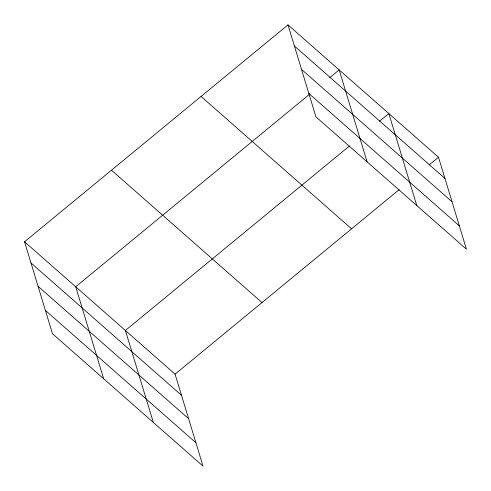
<?xml version="1.0" encoding="UTF-8"?>
<svg xmlns="http://www.w3.org/2000/svg" width="491" height="491" viewBox="0 0 491 491"><rect width="100%" height="100%" fill="white"/><g stroke="black" fill="none" stroke-linecap="round" stroke-linejoin="round"><path stroke-width="0.74" d="M24.55 241.781L175.072 374.154L203.016 466.119L52.494 333.751L24.55 241.781L287.984 24.881L438.506 157.249L466.45 249.219L315.928 116.846L287.984 24.881M309.796 94.063L75.724 286.787L103.669 378.757M329.768 77.621L339.164 69.882L367.108 161.852M349.482 145.968L125.401 330.468L153.339 422.438M379.439 121.302L388.835 113.568L416.779 205.539M175.072 374.154L399.152 189.655M429.109 164.988L438.506 157.249M294.416 46.044L444.938 178.417M301.517 69.409L452.039 201.783M308.827 93.48L459.349 225.854M201.052 96.457L351.574 228.824M111.482 170.205L262.004 302.573M30.982 262.949L181.504 395.316M38.077 286.314L188.599 418.682M45.393 310.386L195.915 442.759"/></g></svg>
